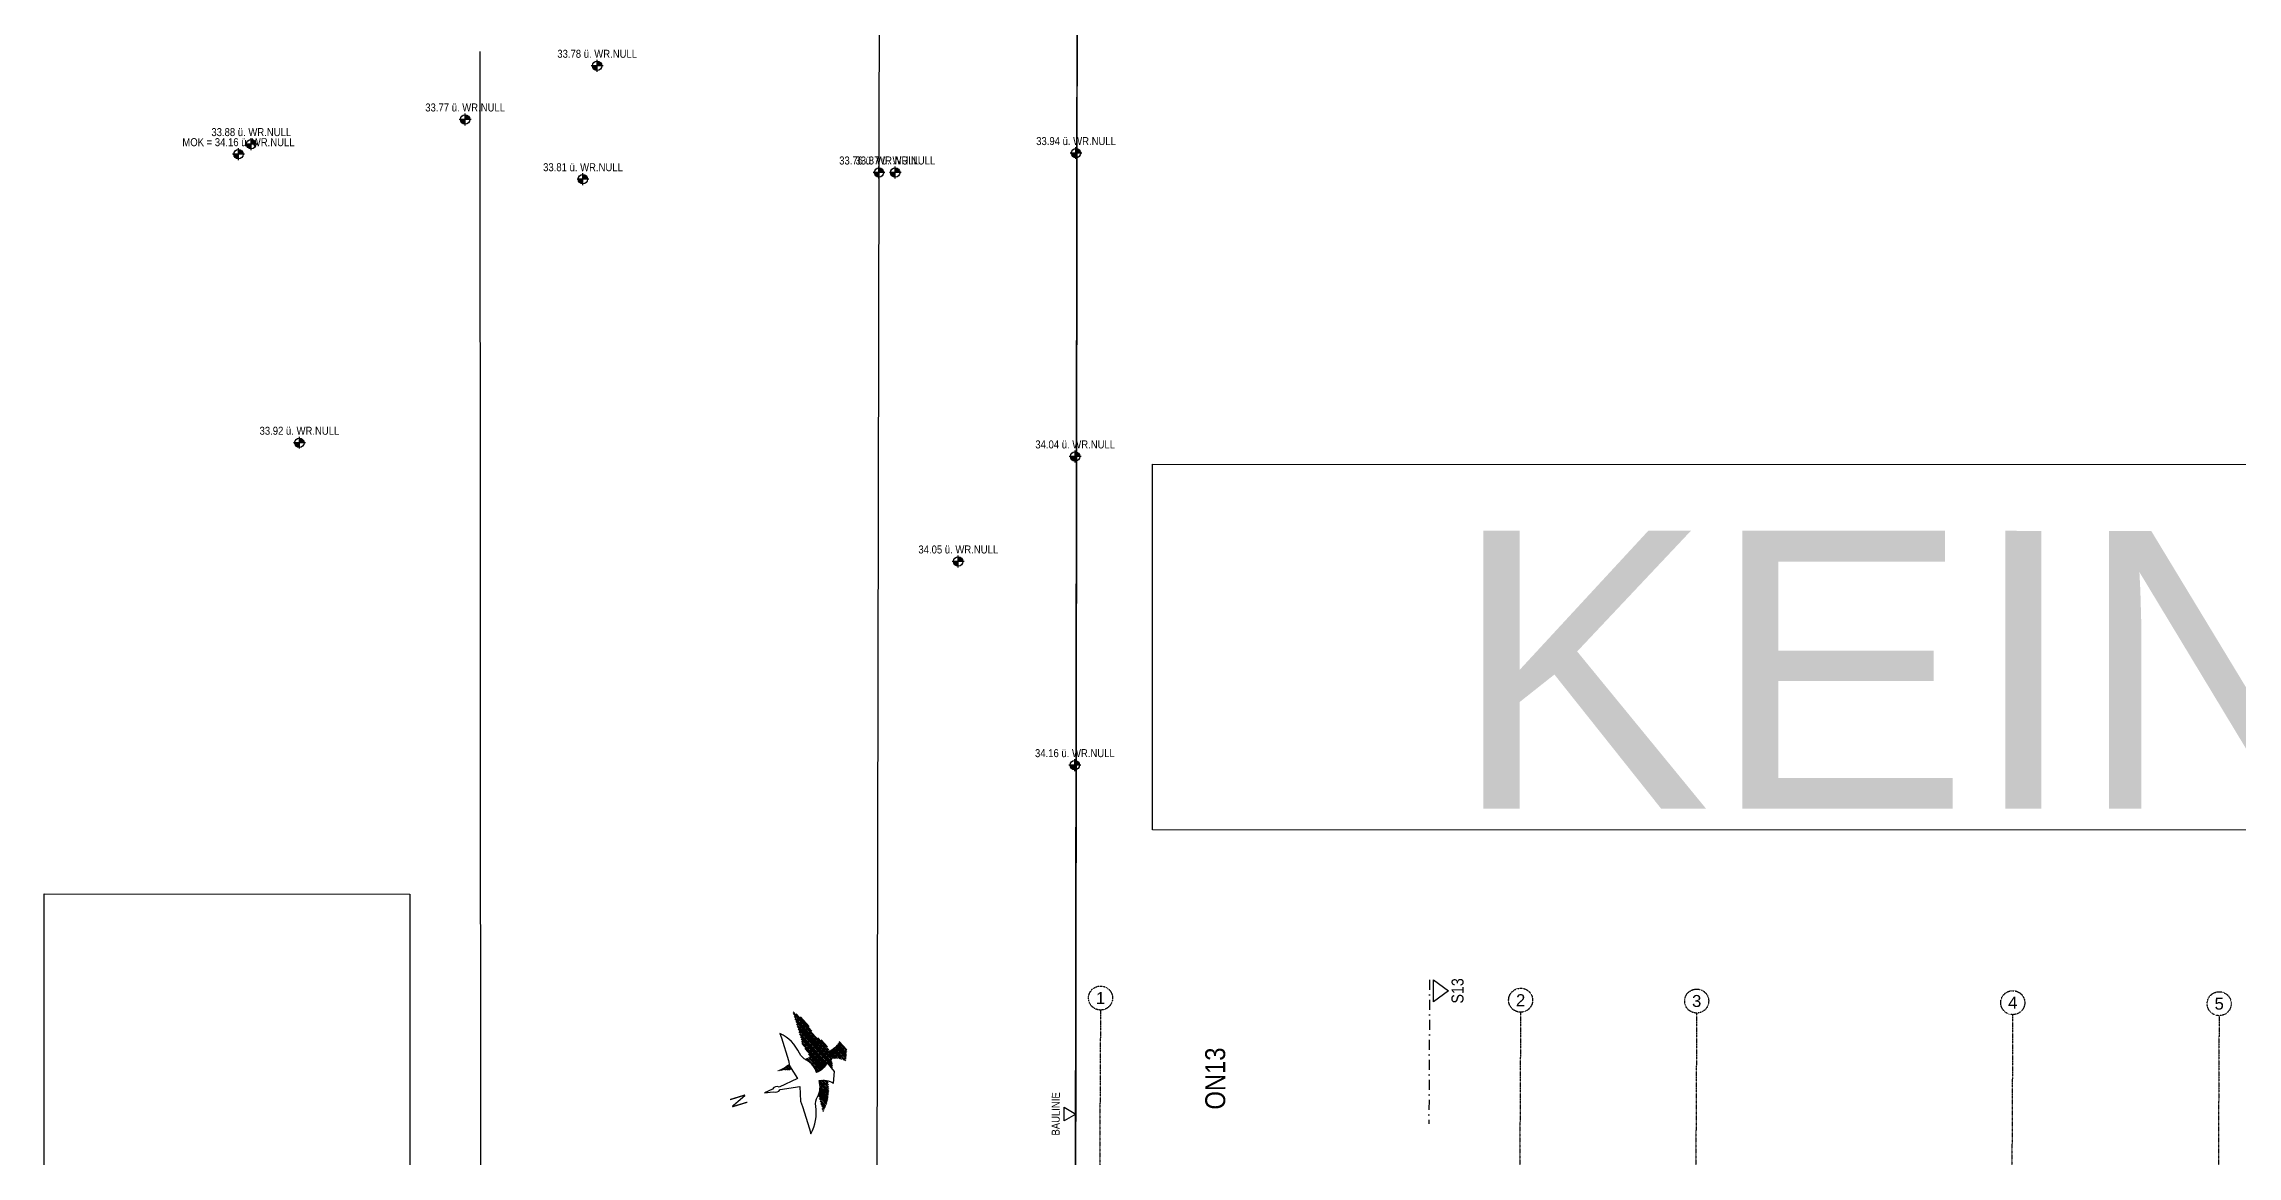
# Model space of a CAD drawing. Header units: millimetres. Extents: x -5498 to 144064, y 340 to 109563.
# Drawn here: x -5498 to 21912, y 75090 to 88993 of the extents above; entities that cross this region are included whole.
import ezdxf
from ezdxf.enums import TextEntityAlignment as Align

# ---------------------------------------------------------------- set-up
doc = ezdxf.new("R2010")
doc.units = ezdxf.units.MM
for name, pattern in [('DASHDOT', [1, 0.5, -0.25, 0, -0.25]), ('HIDDEN2', [0.1875, 0.125, -0.0625]), ('STRICHPUNKT', [1, 0.5, -0.25, 0, -0.25]), ('STRICHPUNKTX2', [2, 1, -0.5, 0, -0.5])]:
    doc.linetypes.add(name, pattern=pattern)
for name, color, linetype in [('01-BFL-G00-LEG-M0', 251, 'Continuous'), ('01-SCH-G00-LEG-M0', 251, 'STRICHPUNKTX2'), ('01-SYM-G00-Leg-M0', 251, 'Continuous'), ('01-TXT---------M0', 251, 'Continuous'), ('02-ANS-G00-LEG-M0', 251, 'Continuous'), ('02-AXO-G00-LEG-M0', 251, 'STRICHPUNKT'), ('02-DIM-G00-LEG-BEHÖRDE', 251, 'Continuous'), ('02-TWB-G00-LEG-M0', 251, 'Continuous'), ('07-TXT---------M0', 251, 'Continuous'), ('09-SYM-G00-LEG-GEHSTEIG', 8, 'Continuous'), ('09-TXT-G00-LEG-M0', 251, 'Continuous')]:
    doc.layers.add(name, color=color, linetype=linetype)
doc.styles.add('ARIAL', font='arial.ttf', dxfattribs={"width": 0.85})
doc.styles.add('NORM7', font='norm.shx', dxfattribs={"width": 0.65})
doc.styles.get("Standard").update_dxf_attribs({"font": 'arial.ttf'})

# ---------------------------------------------------------------- blocks, each defined once
blk = doc.blocks.new('01-HK1')
for p, q in [((-0.001, -0.074), (-0.001, 0.074)), ((0.074, 0), (-0.075, 0))]:
    blk.add_line(p, q)
blk.add_circle((-0.001, 0), 0.0586)
for points in [[(-0.001, 0.059), (0.041, 0.041), (-0.001, 0)], [(-0.001, 0), (0.058, 0), (0.041, 0.041)], [(-0.059, 0), (-0.042, -0.041), (-0.001, 0)], [(-0.042, -0.041), (-0.001, -0.059), (-0.001, 0)]]:
    blk.add_solid(points)
at = {"layer": '01-TXT---------M0', "color": 8, "style": 'ARIAL', "width": 0.85}
blk.add_attdef('HEIGHT', text='', height=0.1, dxfattribs=at).set_placement((0, 0.2), align=Align.TOP_CENTER)
blk = doc.blocks.new('01-HK3')
blk.add_lwpolyline([(0, 0), (0.042, 0.073), (-0.042, 0.073)], close=True)
at = {"color": 0, "style": 'ARIAL', "width": 0.85}
blk.add_attdef('HEIGHT', text='', height=0.05, dxfattribs=at).set_placement((0, 0.35), align=Align.TOP_CENTER)
blk = doc.blocks.new('*X23')
at = {"color": 0}
for p, q in [((18.51, 8.999), (18.515, 9.005)), ((18.516, 8.97), (18.528, 8.982)), ((18.522, 8.94), (18.54, 8.959)), ((18.527, 8.911), (18.553, 8.936)), ((18.533, 8.881), (18.566, 8.914)), ((18.536, 8.778), (18.606, 8.848)), ((18.539, 8.852), (18.578, 8.891)), ((18.539, 8.816), (18.591, 8.868)), ((18.542, 8.749), (18.626, 8.833)), ((18.554, 8.725), (18.642, 8.813)), ((18.569, 8.705), (18.654, 8.79)), ((18.553, 8.088), (18.832, 8.367)), ((18.568, 8.067), (18.845, 8.344)), ((18.583, 8.048), (18.857, 8.321)), ((18.6, 8.029), (18.917, 8.345)), ((18.618, 8.011), (19.038, 8.431)), ((18.637, 7.995), (19.145, 8.503)), ((18.653, 7.799), (19.461, 8.607)), ((18.655, 8.755), (18.661, 8.762)), ((18.656, 7.979), (19.192, 8.515)), ((18.677, 7.964), (19.24, 8.528)), ((18.688, 7.799), (19.517, 8.628)), ((18.699, 7.951), (19.293, 8.545)), ((18.721, 7.938), (19.349, 8.566)), ((18.725, 7.801), (19.573, 8.648)), ((18.742, 8.312), (18.82, 8.39)), ((18.745, 7.926), (19.405, 8.587)), ((18.767, 7.807), (19.629, 8.669)), ((18.785, 8.391), (18.808, 8.413)), ((18.814, 7.819), (19.685, 8.69)), ((18.848, 7.817), (19.741, 8.71)), ((18.854, 7.788), (19.803, 8.737)), ((18.858, 7.756), (19.838, 8.736)), ((19.436, 8.299), (19.802, 8.665)), ((19.535, 8.363), (19.738, 8.566)), ((17.667, 7.945), (17.679, 7.956)), ((17.691, 7.933), (17.73, 7.972)), ((17.716, 7.923), (17.782, 7.989)), ((17.741, 7.913), (17.838, 8.01)), ((17.767, 7.903), (17.894, 8.03)), ((17.794, 7.894), (17.95, 8.051)), ((17.821, 7.886), (18.006, 8.071)), ((17.849, 7.879), (18.041, 8.071)), ((17.877, 7.872), (18.069, 8.063)), ((17.907, 7.866), (18.097, 8.057)), ((17.937, 7.861), (18.128, 8.052)), ((17.968, 7.857), (18.161, 8.049)), ((18, 7.853), (18.196, 8.049)), ((18.033, 7.851), (18.234, 8.052)), ((18.068, 7.85), (18.276, 8.059)), ((18.103, 7.85), (18.325, 8.072)), ((18.14, 7.852), (18.35, 8.061)), ((18.179, 7.855), (18.355, 8.031)), ((18.219, 7.86), (18.358, 7.999)), ((18.262, 7.867), (18.359, 7.965)), ((18.304, 7.875), (18.358, 7.928)), ((18.342, 7.877), (18.352, 7.887)), ((18.526, 8.132), (18.55, 8.155)), ((18.539, 8.109), (18.629, 8.199)), ((18.829, 7.55), (19.08, 7.802)), ((18.845, 7.602), (19.064, 7.821)), ((18.854, 7.646), (19.05, 7.842)), ((18.858, 7.686), (19.036, 7.864)), ((18.859, 7.722), (19.023, 7.886)), ((19.037, 7.9), (19.293, 8.156)), ((19.107, 7.935), (19.256, 8.084)), ((18.82, 7.506), (19.097, 7.783)), ((18.854, 7.505), (19.114, 7.765)), ((18.889, 7.504), (19.133, 7.748)), ((18.923, 7.503), (19.152, 7.732)), ((18.957, 7.502), (19.173, 7.717)), ((18.992, 7.501), (19.194, 7.703)), ((19.026, 7.5), (19.216, 7.69)), ((19.061, 7.499), (19.24, 7.679))]:
    blk.add_line(p, q, dxfattribs=at)
blk = doc.blocks.new('nordente')
blk.add_line((-0.464, -0.529), (-0.461, -0.54))
blk.add_lwpolyline([(0.89, 0.003), (0.671, 0.036, 0.372109), (0.492, 0.036), (-0.006, 0.104), (0.091, 0.466), (0.077, 0.605), (0.077, 1.193), (0.084, 1.315, 0.167923), (-0.239, 0.696, -0.165355), (-0.351, 0.48, 0.21005), (-0.504, 0.107, -0.179114), (-0.831, 0.271), (-0.938, 0.003), (-0.831, -0.265, -0.179114), (-0.504, -0.102, 0.21005), (-0.351, -0.474, -0.165355), (-0.239, -0.69, 0.167923), (0.084, -1.309), (0.077, -1.188), (0.077, -0.599), (0.091, -0.46), (-0.006, -0.098), (0.492, -0.031, 0.372109), (0.671, -0.031)], format="xyb", close=True)
at = {"xscale": 1.124999999999997, "yscale": 1.124999999999997, "zscale": 1.124999999999997, "rotation": 249.7859252661306}
blk.add_blockref('*X23', (-1.902, 22.615), dxfattribs=at)
at = {"style": 'NORM7', "width": 0.75}
blk.add_text('N', height=0.394, rotation=270, dxfattribs=at).set_placement((1.368, 0.003), align=Align.CENTER)
blk = doc.blocks.new('schnittführung')
at = {"color": 4, "linetype": 'DASHDOT', "ltscale": 0.25}
blk.add_line((0.237, -0.138), (0.237, 1.662), dxfattribs=at)
blk.add_line((0.237, -0.138), (0.237, 1.662), dxfattribs=at)
blk.add_line((0.237, -0.138), (0.237, 1.662), dxfattribs=at)
at = {"color": 4}
blk.add_lwpolyline([(0.187, 0.138), (0.187, -0.138), (0, 0)], close=True, dxfattribs=at)
at = {"layer": '07-TXT---------M0', "color": 9, "style": 'ARIAL', "text_generation_flag": 6, "width": 0.85}
blk.add_attdef('SCHNITT', text='', height=0.15, rotation=270, dxfattribs=at).set_placement((-0.037, 0), align=Align.CENTER)

msp = doc.modelspace()

# ---------------------------------------------------------------- linework, layer by layer
at = {"color": 1, "lineweight": 30}
msp.add_lwpolyline([(8356, 79170), (8356, 83740), (63628, 83731), (63628, 79161)], close=True, dxfattribs=at)
at = {"color": 102, "lineweight": 30, "true_color": 0x21de37}
msp.add_lwpolyline([(-5493, 78367), (-923, 78366), (-928, 50195), (-5498, 50196)], close=True, dxfattribs=at)
at = {"layer": '01-BFL-G00-LEG-M0', "linetype": 'HIDDEN2', "ltscale": 3}
msp.add_lwpolyline([(7435, 105054), (7396, 74772), (7395, 74642), (7303, 56561), (7214, 23866)], dxfattribs=at)
at = {"layer": '02-AXO-G00-LEG-M0'}
for points in [[(7707, 76916), (7593, 54516)], [(12957, 76889), (12843, 54489)], [(15157, 76878), (15043, 54478)], [(19107, 76858), (18992, 54458)], [(21687, 76845), (21572, 54445)]]:
    msp.add_lwpolyline(points, dxfattribs=at)
for centre in [(7708, 77066), (12958, 77039), (15158, 77028), (19108, 77008), (21688, 76995)]:
    msp.add_circle(centre, 150, dxfattribs=at)
at = {"layer": '02-TWB-G00-LEG-M0'}
msp.add_lwpolyline([(22500, 95323), (22521, 92934), (24188, 92954), (24213, 90043), (22555, 90026), (22596, 85489), (24254, 85506), (24220, 78761), (22377, 78751), (22390, 74757), (7395, 74642), (7435, 105054)], dxfattribs=at)
at = {"layer": '09-SYM-G00-LEG-GEHSTEIG'}
for points in [[(4817, 21929), (4869, 37829), (4900, 56604), (4916, 74630), (4944, 89724)], [(-239, 35227), (-151, 39038), (-100, 44837), (-85, 56456), (-36, 74352), (-46, 88899)]]:
    msp.add_lwpolyline(points, dxfattribs=at)

# ---------------------------------------------------------------- block references
at = {"layer": '01-SCH-G00-LEG-M0'}
ref = msp.add_blockref('schnittführung', (12057, 77156), dxfattribs=dict(at, xscale=999.9999999999995, yscale=999.9999999999995, zscale=999.9999999999995, rotation=179.707549345756))
ref.add_attrib('SCHNITT', 'S13', dxfattribs={"layer": '07-TXT---------M0', "color": 9, "extrusion": (0, 0, -1), "height": 150, "rotation": 270.2925, "style": 'ARIAL', "text_generation_flag": 2, "width": 0.85}).set_placement((-12094, 77156), align=Align.TOP_CENTER)
at = {"layer": '01-SYM-G00-Leg-M0', "xscale": 999.9999999999995, "yscale": 999.9999999999995, "zscale": 999.9999999999995, "rotation": 4.12714685051e-05}
for p, values in [((1417, 88719), {'HEIGHT': '33.78 ü. WR.NULL'}), ((-233, 88048), {'HEIGHT': '33.77 ü. WR.NULL'}), ((-3066, 87614), {'HEIGHT': 'MOK = 34.16 ü. WR.NULL'}), ((-2906, 87740), {'HEIGHT': '33.88 ü. WR.NULL'}), ((7402, 87628), {'HEIGHT': '33.94 ü. WR.NULL'}), ((1240, 87301), {'HEIGHT': '33.81 ü. WR.NULL'}), ((4940, 87385), {'HEIGHT': '33.76 ü. WR.NULL'}), ((5144, 87385), {'HEIGHT': '33.87 ü. WR.NULL'}), ((-2304, 84007), {'HEIGHT': '33.92 ü. WR.NULL'}), ((7391, 83836), {'HEIGHT': '34.04 ü. WR.NULL'}), ((5930, 82523), {'HEIGHT': '34.05 ü. WR.NULL'}), ((7387, 79977), {'HEIGHT': '34.16 ü. WR.NULL'})]:
    msp.add_blockref('01-HK1', p, dxfattribs=at).add_auto_attribs(values)
at = {"layer": '02-ANS-G00-LEG-M0', "xscale": 499.9999999999998, "yscale": 499.9999999999998, "zscale": 499.9999999999998, "rotation": 197.0465412721824}
msp.add_blockref('nordente', (3933, 76011), dxfattribs=at)
at = {"layer": '02-DIM-G00-LEG-BEHÖRDE'}
ref = msp.add_blockref('01-HK3', (7398, 75616), dxfattribs=dict(at, xscale=-2000.000000016161, yscale=2000.000000025193, zscale=1999.999999999999, rotation=89.70754930151362))
ref.add_attrib('HEIGHT', 'BAULINIE', dxfattribs={"layer": '0', "color": 0, "extrusion": (0, 0, -1), "height": 100, "rotation": 270.2925, "style": 'ARIAL', "text_generation_flag": 2, "width": 0.85}).set_placement((-7098, 75618), align=Align.TOP_CENTER)

# ---------------------------------------------------------------- texts
at = {"color": 1, "lineweight": 30, "insert": (12094, 82907), "char_height": 3473.44, "attachment_point": 1, "rotation": 359.9911}
msp.add_mtext_dynamic_manual_height_columns('KEINE FREIHEIT', width=735354.64, gutter_width=17367, heights=[0], dxfattribs=at)
at = {"layer": '02-AXO-G00-LEG-M0', "char_height": 150, "width": 246.7, "attachment_point": 5, "rotation": 359.7075}
for s, insert in [('{\\fArial|b0|i0|c0|p34;1}', (7708, 77066)), ('{\\fArial|b0|i0|c0|p34;2}', (12958, 77039)), ('{\\fArial|b0|i0|c0|p34;3}', (15158, 77028)), ('{\\fArial|b0|i0|c0|p34;4}', (19108, 77008)), ('{\\fArial|b0|i0|c0|p34;5}', (21688, 76995))]:
    msp.add_mtext(s, dxfattribs=dict(at, insert=insert))
at = {"layer": '09-TXT-G00-LEG-M0', "style": 'ARIAL', "width": 0.85}
msp.add_text('ON13', height=250, rotation=90.0465, dxfattribs=at).set_placement((9266, 75672))

doc.saveas('drawing.dxf')
